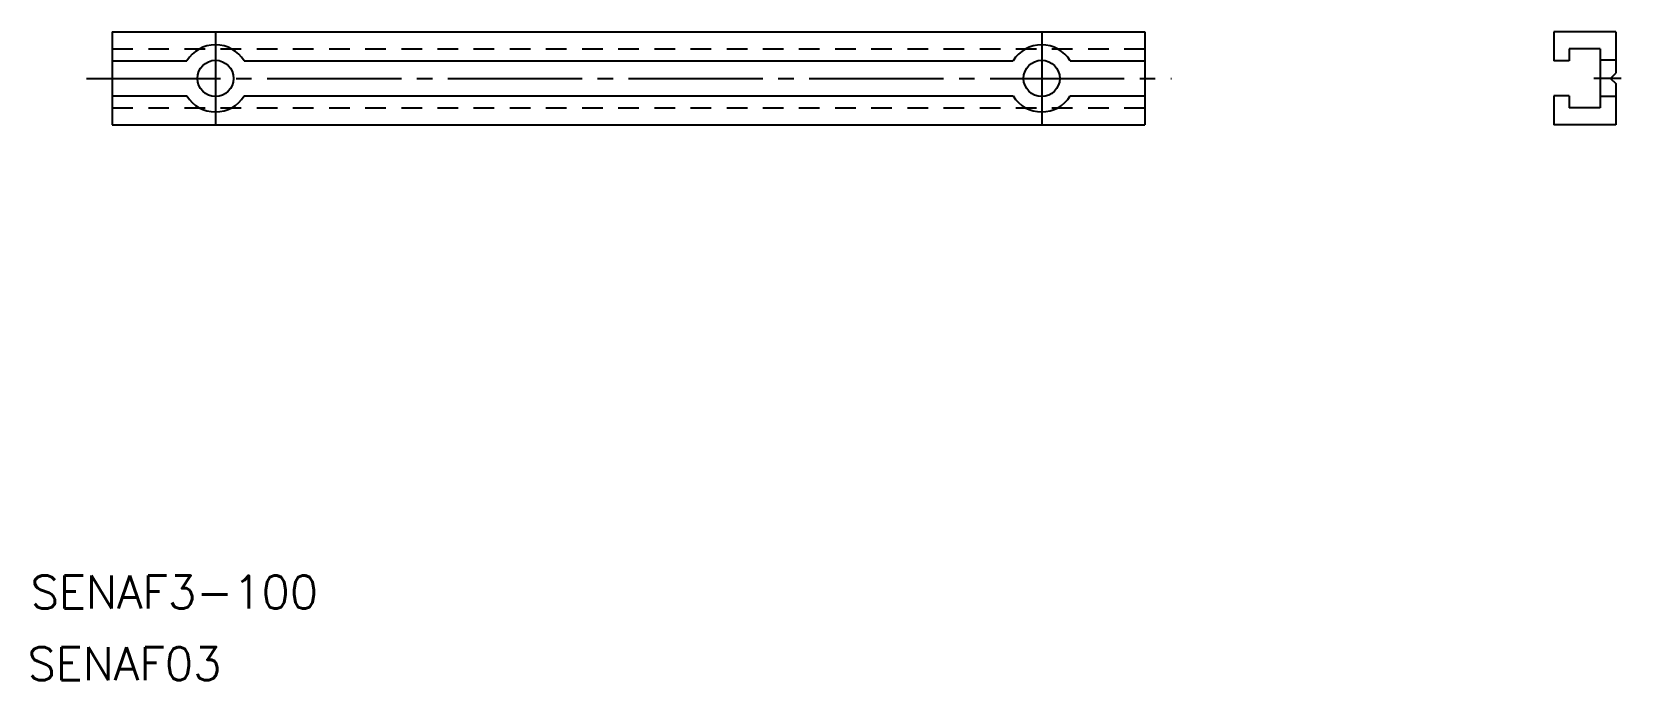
# Model space of a CAD drawing. Extents: x 2 to 156, y 121 to 184.
import ezdxf

# ---------------------------------------------------------------- set-up
doc = ezdxf.new("R2010")
doc.units = 0
doc.linetypes.add('CENTER', pattern=[17.5, 13, -1.5, 1.5, -1.5])
doc.linetypes.add('DASHED', pattern=[3.5, 2, -1.5])
doc.layers.get('0').update_dxf_attribs({"linetype": 'CONTINUOUS'})
doc.layers.add('CENTER', color=1, linetype='CENTER')
doc.styles.get("Standard").update_dxf_attribs({"font": 'txt.shx', "bigfont": '@extfont2.shx'})

msp = doc.modelspace()

# ---------------------------------------------------------------- linework, layer by layer
at = {"color": 7, "linetype": 'CONTINUOUS'}
for p, q in [((9.55, 183.63), (109.55, 183.63)), ((9.55, 183.63), (9.55, 174.63)), ((109.55, 183.63), (109.55, 174.63)), ((155.13, 183.63), (149.13, 183.63)), ((149.13, 183.63), (149.13, 180.83)), ((155.13, 183.63), (155.13, 179.63)), ((153.63, 181.98), (150.63, 181.98)), ((150.63, 181.98), (150.63, 180.83)), ((153.63, 181.98), (153.63, 176.28)), ((9.55, 180.83), (16.78, 180.83)), ((22.32, 180.83), (96.78, 180.83)), ((102.32, 180.83), (109.55, 180.83)), ((9.55, 179.13), (9.55, 179.13)), ((154.63, 179.13), (155.13, 179.63)), ((154.63, 179.13), (155.13, 178.63)), ((155.13, 178.63), (155.13, 174.63)), ((9.55, 177.43), (16.78, 177.43)), ((22.32, 177.43), (96.78, 177.43)), ((102.32, 177.43), (109.55, 177.43)), ((149.13, 177.43), (149.13, 174.63)), ((150.63, 177.43), (150.63, 176.28)), ((153.63, 176.28), (150.63, 176.28)), ((9.55, 174.63), (109.55, 174.63)), ((155.13, 174.63), (149.13, 174.63))]:
    msp.add_line(p, q, dxfattribs=at)
at = {"color": 3, "linetype": 'DASHED'}
for p, q in [((9.55, 181.98), (109.55, 181.98)), ((155.13, 180.88), (153.63, 180.88)), ((155.13, 177.38), (153.63, 177.38)), ((9.55, 176.28), (109.55, 176.28))]:
    msp.add_line(p, q, dxfattribs=at)
for p, q in [((9.55, 181.38), (9.55, 181.38)), ((150.63, 180.83), (149.13, 180.83)), ((150.63, 177.43), (149.13, 177.43))]:
    msp.add_line(p, q)
at = {"color": 7, "linetype": 'CONTINUOUS'}
for centre in [(19.55, 179.13), (99.55, 179.13)]:
    msp.add_circle(centre, 1.75, dxfattribs=at)
for centre, start, end in [((19.55, 179.13), 31.5389, 148.4611), ((99.55, 179.13), 31.5389, 148.4611), ((19.55, 179.13), 211.5389, 328.4611), ((99.55, 179.13), 211.5389, 328.4611)]:
    msp.add_arc(centre, 3.25, start, end, dxfattribs=at)
at = {"layer": 'CENTER', "color": 1, "linetype": 'CENTER'}
for p, q in [((19.55, 183.63), (19.55, 174.63)), ((99.55, 183.63), (99.55, 174.63)), ((7.05, 179.13), (112.13, 179.13)), ((155.67, 179.13), (153.01, 179.13))]:
    msp.add_line(p, q, dxfattribs=at)

# ---------------------------------------------------------------- texts
for s, p in [('SENAF3-100', (1.65, 127.82)), ('SENAF03', (1.35, 120.9))]:
    msp.add_text(s, height=3.2).set_placement(p)

doc.saveas('drawing.dxf')
